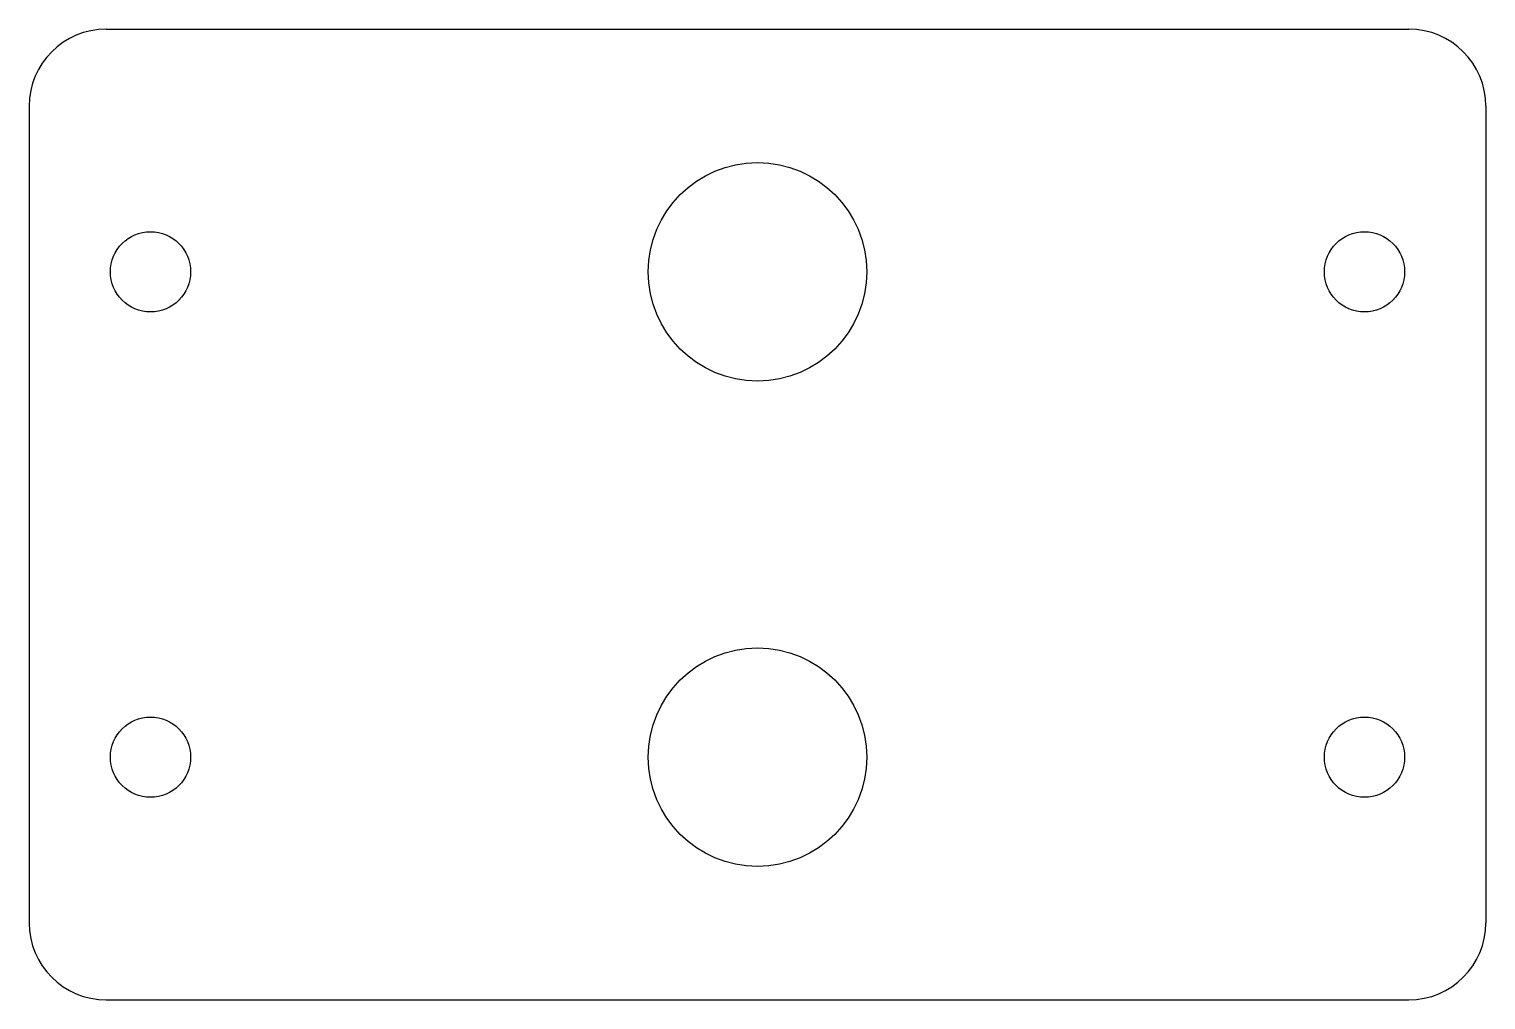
# Model space of a CAD drawing. Header units: millimetres. Extents: x 0 to 60, y -40 to 0.
import ezdxf

# ---------------------------------------------------------------- set-up
doc = ezdxf.new("R2010")
doc.units = ezdxf.units.MM

msp = doc.modelspace()

# ---------------------------------------------------------------- linework, layer by layer
at = {"color": 7, "linetype": 'Continuous', "lineweight": 25}
for p, q in [((3.175, 0), (56.825, 0)), ((0, -3.175), (0, -36.825)), ((60, -3.175), (60, -36.825)), ((3.175, -40), (56.825, -40))]:
    msp.add_line(p, q, dxfattribs=at)
for centre, radius in [((30, -10), 4.5), ((5, -10), 1.651), ((55, -10), 1.651), ((30, -30), 4.5), ((5, -30), 1.651), ((55, -30), 1.651)]:
    msp.add_circle(centre, radius, dxfattribs=at)
for centre, start, end in [((3.175, -3.175), 90, 180), ((56.825, -3.175), 0, 90), ((3.175, -36.825), 180, 270), ((56.825, -36.825), 270, 0)]:
    msp.add_arc(centre, 3.175, start, end, dxfattribs=at)

doc.saveas('drawing.dxf')
